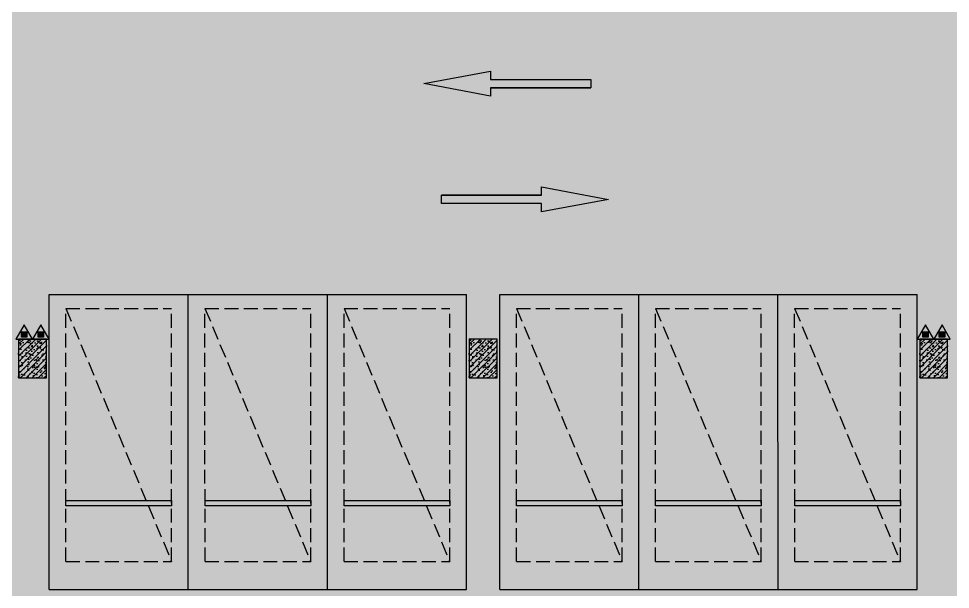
# Model space of a CAD drawing. Extents: x -1338203 to 1886333, y -530034 to 1031844.
# Drawn here: x 668157 to 684905, y -357747 to -347488 of the extents above; entities that cross this region are included whole.
import ezdxf

# ---------------------------------------------------------------- set-up
doc = ezdxf.new("R2010")
doc.units = 0
doc.header["$LTSCALE"] = 1000
doc.header["$MEASUREMENT"] = 0
doc.linetypes.add('A-001-平面B2$0$__DASH', pattern=[0.35, 0.25, -0.1])
for name, color, linetype in [('p-a-regular', 5, 'Continuous'), ('S001地下二墙柱$0$S001地下二墙柱$0$0S-CC-LINE', 52, 'Continuous'), ('S001地下二墙柱$0$S001地下二墙柱$0$0S-CW-HATCH', 251, 'Continuous'), ('S001地下二墙柱$0$S001地下二墙柱$0$0S-CW-HATCH-UP', 251, 'Continuous'), ('中心线', 42, 'Continuous'), ('地面指向箭头', 7, 'Continuous'), ('负二层消火栓$0$负二层消火栓$1$0P-EQUIP-FH', 7, 'Continuous')]:
    doc.layers.add(name, color=color, linetype=linetype)
doc.layers.add('p-a-regular-narrow', color=7, linetype='Continuous', true_color=0x9600ff)
doc.layers.add('p-h-walkable', color=7, linetype='Continuous', lineweight=70, true_color=0xf0f0f0)

# ---------------------------------------------------------------- blocks, each defined once
blk = doc.blocks.new('负二层消火栓$0$负二层消火栓$1$$TwtSys$00000546')
h = blk.add_hatch()
h.set_pattern_fill('ANSI31', color=256, scale=200, style=0)
h.set_pattern_definition([(45, (-38543.80223862439, -6670.830405693208), (-17.67766952966369, 17.67766952966369), [])])
h.paths.add_polyline_path([(-64.92232553117356, 173.7449990885525), (64.922325531159, 173.7449990885525), (64.922325531159, 43.90034802621994), (-64.92232553117356, 43.90034802621994)])
for points in [[(0, 343.6163707387423), (-198.3870041439732, 0), (198.3870041439732, 0)], [(-64.92232553117356, 173.7449990885525), (64.922325531159, 173.7449990885525), (64.922325531159, 43.90034802621994), (-64.92232553117356, 43.90034802621994)]]:
    blk.add_lwpolyline(points, close=True)
blk = doc.blocks.new('负二层消火栓')
at = {"layer": '负二层消火栓$0$负二层消火栓$1$0P-EQUIP-FH', "xscale": 0.75, "yscale": 0.75, "zscale": 0.75}
for p in [(-98107.55762536835, -189635.8923342568), (-97809.97711915255, -189635.8923342568), (-81907.55762536835, -189635.8923346238), (-81609.97711915255, -189635.8923346238)]:
    blk.add_blockref('负二层消火栓$0$负二层消火栓$1$$TwtSys$00000546', p, dxfattribs=at)
blk = doc.blocks.new('直行')
at = {"layer": '地面指向箭头'}
blk.add_hatch(color=251, dxfattribs=at).paths.add_polyline_path([(-29241.18088326603, 4059962.360158878), (-29466.27287976909, 4058761.86951086), (-29316.21154876752, 4058761.86951086), (-29316.21154876659, 4056961.133538832), (-29166.15021776455, 4056961.133538832), (-29166.15021776501, 4058761.86951086), (-29016.0888867625, 4058761.86951086)])
at = {"layer": '地面指向箭头', "color": 251}
blk.add_lwpolyline([(-29316.21154876472, 4058761.869510867), (-29316.21154876472, 4056961.133538832), (-29316.21154876472, 4058761.869510867), (-29316.21154876472, 4058761.869510867), (-29466.27287976723, 4058761.869510867), (-29241.18088326324, 4059962.36015889), (-29016.08888675878, 4058761.869510867), (-29166.15021776175, 4058761.869510867), (-29166.15021776129, 4056961.133538832), (-29316.21154876472, 4056961.133538832), (-29316.21154876472, 4056961.133538832)], dxfattribs=at)
blk = doc.blocks.new('A$C3d42903c')
at = {"layer": '中心线', "color": 251, "const_width": 150}
for points in [[(258848.6974762497, 179541.6682977698), (260848.6974762497, 179541.6682977698)], [(262848.6974762497, 179541.6682977698), (264848.6974762497, 179541.6682977698)], [(266848.6974762497, 179541.6682977698), (268848.6974762497, 179541.6682977698)], [(270848.6974762497, 179541.6682977698), (272848.6974762497, 179541.6682977698)]]:
    blk.add_lwpolyline(points, dxfattribs=at)
at = {"layer": '地面指向箭头', "color": 251}
for p, rotation in [((4322756.688990413, 209823.748675849), 90), ((-3793849.545362332, 149259.5879196906), 270)]:
    blk.add_blockref('直行', p, dxfattribs=dict(at, rotation=rotation))

msp = doc.modelspace()

# ---------------------------------------------------------------- hatches: boundary and pattern name
at = {"layer": 'p-h-walkable', "ltscale": 0.002}
h = msp.add_hatch(color=256, dxfattribs=at)
h.dxf.hatch_style = 1
h.paths.add_polyline_path([(728556.4094088443, -320761.2911765109), (728556.3547588947, -348211.5017243018), (746356.3484443948, -348211.5017242723), (750916.3484443898, -338175.0097184044), (842896.3491870692, -338175.0097184044), (843211.3492125742, -349155.0095694998), (839116.3492611168, -349155.0095695712), (839116.3492611168, -377051.4870058745), (864906.3547584309, -377051.4870058745), (864906.3547584309, -390806.5711709709), (875856.3484613771, -395571.4871842109), (875856.348461363, -404751.4874804067), (834560.3103806074, -404751.4874803963), (839142.6757868899, -442064.2876435285), (869465.2134576387, -438340.3927054469), (871163.1928136485, -452166.5193397896), (873704.0511599232, -451854.4778597266), (877328.6078072718, -464960.3959546241), (761875.9874196091, -479139.0716770189), (761132.9487910755, -468418.2650628918), (764950.6384080613, -465209.0494699521), (763252.8257613134, -451384.280298188), (799242.4407485438, -446964.4145689445), (793807.3212043041, -404751.4870716078), (750756.3491663808, -404751.4872862076), (751556.349166161, -388854.9743852809), (648066.6070076446, -388604.4137855553), (648066.5844366426, -380374.4093295055), (641016.6027933541, -380374.4093186745), (641512.3361103976, -365348.1631979565), (660006.5996086108, -364574.4137855692), (660306.599609829, -340846.8171705838), (656406.6057762853, -340846.8171707173), (656406.6057762853, -336396.8171708743), (656656.3547443041, -340532.365631887), (656406.3547442622, -332417.3777717449), (712156.3557747989, -332417.3777717449), (712080.9374175866, -320761.2911765098)])
at = {"layer": 'S001地下二墙柱$0$S001地下二墙柱$0$0S-CW-HATCH'}
h = msp.add_hatch(color=256, dxfattribs=at)
h.dxf.hatch_style = 1
h.paths.add_polyline_path([(668656.6057896963, -353246.8171680659), (668156.6057896963, -353246.8171680659), (668156.6057896963, -353946.8171680659), (668656.6057896963, -353946.8171680659)])
h = msp.add_hatch(color=256, dxfattribs=at)
h.dxf.hatch_style = 1
h.paths.add_polyline_path([(676756.6057896963, -353246.8171684332), (676256.6057896963, -353246.8171684332), (676256.6057896963, -353946.8171684332), (676756.6057896963, -353946.8171684332)])
h = msp.add_hatch(color=256, dxfattribs=at)
h.dxf.hatch_style = 1
h.paths.add_polyline_path([(684856.6057896963, -353246.8171684332), (684356.6057896963, -353246.8171684332), (684356.6057896963, -353946.8171684332), (684856.6057896963, -353946.8171684332)])
at = {"layer": 'S001地下二墙柱$0$S001地下二墙柱$0$0S-CW-HATCH-UP'}
h = msp.add_hatch(dxfattribs=at)
h.set_pattern_fill('钢筋混凝土', color=256, scale=30)
h.set_pattern_definition([(45, (700967.3383922088, -344395.0902073918), (-53.03300858899106, 53.03300858899107), []), (49.99999999999999, (700967.3383922088, -344395.0902073918), (215.178054780226, -18.82564049477853), [22.5, -247.5]), (355, (700967.3383922088, -344395.0902073918), (-41.6254000839, 225.6576401100035), [18, -198]), (100.4514, (700985.2698962088, -344396.6590093918), (173.5528145142065, 206.8318626182861), [19.122057, -210.3426336]), (46.18420000000002, (700967.3383922088, -344335.0902073918), (320.1723145876933, -49.65570429870542), [33.74999999999801, -371.2499999999841]), (96.6356, (700994.0194157097, -344339.2281994918), (280.398811664611, 292.2353612701325), [28.6830864, -315.5139]), (351.1842, (700967.3383922088, -344335.0902073918), (280.3985835400882, 292.2355802775974), [27, -297]), (21, (700997.3383922088, -344350.0902073918), (179.0721156355385, -120.7856671996016), [22.5, -247.5]), (326.0000000000001, (700997.3383922088, -344350.0902073918), (72.99459957647451, 217.5450135140559), [18, -198]), (71.4514, (701012.2610621075, -344360.1556891918), (252.066788574447, 96.75914901298572), [19.122057, -210.3426336]), (37.50000000000001, (700967.3383922088, -344395.0902073918), (3.647956595187201, 99.86815614939344), [0, -195.6, 0, -201, 0, -198.75]), (7.499999999999999, (700967.3383922088, -344395.0902073918), (78.92086123264458, 118.3235135647081), [0, -114.6, 0, -191.1, 0, -75.75]), (327.5, (700900.4383922084, -344395.0902073918), (160.1467308517227, -6.766461520313927), [0, -75, 0, -234, 0, -310.5]), (317.5, (700870.4383922084, -344395.0902073918), (174.9558508027159, 30.03149469969532), [0, -97.5, 0, -155.4, 0, -220.5])])
h.paths.add_polyline_path([(668656.6057896963, -353246.8171680659), (668156.6057896963, -353246.8171680659), (668156.6057896963, -353946.8171680659), (668656.6057896963, -353946.8171680659)])
h = msp.add_hatch(dxfattribs=at)
h.set_pattern_fill('钢筋混凝土', color=256, scale=30)
h.set_pattern_definition([(45, (709067.3383922088, -344395.0902077592), (-53.03300858899106, 53.03300858899107), []), (49.99999999999999, (709067.3383922088, -344395.0902077592), (215.178054780226, -18.82564049477853), [22.5, -247.5]), (355, (709067.3383922088, -344395.0902077592), (-41.6254000839, 225.6576401100035), [18, -198]), (100.4514, (709085.2698962088, -344396.6590097593), (173.5528145142065, 206.8318626182861), [19.122057, -210.3426336]), (46.18420000000002, (709067.3383922088, -344335.0902077592), (320.1723145876933, -49.65570429870542), [33.74999999999801, -371.2499999999841]), (96.6356, (709094.0194157097, -344339.2281998592), (280.398811664611, 292.2353612701325), [28.6830864, -315.5139]), (351.1842, (709067.3383922088, -344335.0902077592), (280.3985835400882, 292.2355802775974), [27, -297]), (21, (709097.3383922088, -344350.0902077592), (179.0721156355385, -120.7856671996016), [22.5, -247.5]), (326.0000000000001, (709097.3383922088, -344350.0902077592), (72.99459957647451, 217.5450135140559), [18, -198]), (71.4514, (709112.2610621075, -344360.1556895592), (252.066788574447, 96.75914901298572), [19.122057, -210.3426336]), (37.50000000000001, (709067.3383922088, -344395.0902077592), (3.647956595187201, 99.86815614939344), [0, -195.6, 0, -201, 0, -198.75]), (7.499999999999999, (709067.3383922088, -344395.0902077592), (78.92086123264458, 118.3235135647081), [0, -114.6, 0, -191.1, 0, -75.75]), (327.5, (709000.4383922084, -344395.0902077592), (160.1467308517227, -6.766461520313927), [0, -75, 0, -234, 0, -310.5]), (317.5, (708970.4383922084, -344395.0902077592), (174.9558508027159, 30.03149469969532), [0, -97.5, 0, -155.4, 0, -220.5])])
h.paths.add_polyline_path([(676756.6057896963, -353246.8171684332), (676256.6057896963, -353246.8171684332), (676256.6057896963, -353946.8171684332), (676756.6057896963, -353946.8171684332)])
h = msp.add_hatch(dxfattribs=at)
h.set_pattern_fill('钢筋混凝土', color=256, scale=30)
h.set_pattern_definition([(45, (717167.3383922088, -344395.0902077592), (-53.03300858899106, 53.03300858899107), []), (49.99999999999999, (717167.3383922088, -344395.0902077592), (215.178054780226, -18.82564049477853), [22.5, -247.5]), (355, (717167.3383922088, -344395.0902077592), (-41.6254000839, 225.6576401100035), [18, -198]), (100.4514, (717185.2698962088, -344396.6590097593), (173.5528145142065, 206.8318626182861), [19.122057, -210.3426336]), (46.18420000000002, (717167.3383922088, -344335.0902077592), (320.1723145876933, -49.65570429870542), [33.74999999999801, -371.2499999999841]), (96.6356, (717194.0194157097, -344339.2281998592), (280.398811664611, 292.2353612701325), [28.6830864, -315.5139]), (351.1842, (717167.3383922088, -344335.0902077592), (280.3985835400882, 292.2355802775974), [27, -297]), (21, (717197.3383922088, -344350.0902077592), (179.0721156355385, -120.7856671996016), [22.5, -247.5]), (326.0000000000001, (717197.3383922088, -344350.0902077592), (72.99459957647451, 217.5450135140559), [18, -198]), (71.4514, (717212.2610621075, -344360.1556895592), (252.066788574447, 96.75914901298572), [19.122057, -210.3426336]), (37.50000000000001, (717167.3383922088, -344395.0902077592), (3.647956595187201, 99.86815614939344), [0, -195.6, 0, -201, 0, -198.75]), (7.499999999999999, (717167.3383922088, -344395.0902077592), (78.92086123264458, 118.3235135647081), [0, -114.6, 0, -191.1, 0, -75.75]), (327.5, (717100.4383922084, -344395.0902077592), (160.1467308517227, -6.766461520313927), [0, -75, 0, -234, 0, -310.5]), (317.5, (717070.4383922084, -344395.0902077592), (174.9558508027159, 30.03149469969532), [0, -97.5, 0, -155.4, 0, -220.5])])
h.paths.add_polyline_path([(684856.6057896963, -353246.8171684332), (684356.6057896963, -353246.8171684332), (684356.6057896963, -353946.8171684332), (684856.6057896963, -353946.8171684332)])

# ---------------------------------------------------------------- linework, layer by layer
for p, q in [((668706.360585637, -352446.5174924046), (671206.3605743028, -352446.2798182952)), ((668706.8644474488, -357746.5174684817), (668706.360585637, -352446.5174924046)), ((671206.8644365912, -357746.2797943125), (671206.3605743028, -352446.2798182952)), ((671206.3605856368, -352446.5174924046), (673706.3605743026, -352446.2798182952)), ((671206.8644474485, -357746.5174684817), (671206.3605856368, -352446.5174924046)), ((673706.8644365909, -357746.2797943125), (673706.3605743026, -352446.2798182952)), ((673706.3605856368, -352446.5174924046), (676206.3605743026, -352446.2798182952)), ((673706.8644474485, -357746.5174684817), (673706.3605856368, -352446.5174924046)), ((676206.8644365909, -357746.2797943125), (676206.3605743026, -352446.2798182952)), ((676806.360585637, -352446.5174924046), (679306.3605743028, -352446.2798182952)), ((676806.8644474488, -357746.5174684817), (676806.360585637, -352446.5174924046)), ((679306.8644365912, -357746.2797943125), (679306.3605743028, -352446.2798182952)), ((679306.360585637, -352446.5174924046), (681806.3605743028, -352446.2798182952)), ((679306.8644474488, -357746.5174684817), (679306.360585637, -352446.5174924046)), ((681806.8644365912, -357746.2797943125), (681806.3605743028, -352446.2798182952)), ((681806.360585637, -352446.5174924046), (684306.3605743028, -352446.2798182952)), ((681806.8644474488, -357746.5174684817), (681806.360585637, -352446.5174924046)), ((684306.8644365912, -357746.2797943125), (684306.3605743028, -352446.2798182952)), ((668706.8644474488, -357746.5174684817), (671206.8644365912, -357746.2797943125)), ((671206.8644474485, -357746.5174684817), (673706.8644365909, -357746.2797943125)), ((673706.8644474485, -357746.5174684817), (676206.8644365909, -357746.2797943125)), ((676806.8644474488, -357746.5174684817), (679306.8644365912, -357746.2797943125)), ((679306.8644474488, -357746.5174684817), (681806.8644365912, -357746.2797943125)), ((681806.8644474488, -357746.5174684817), (684306.8644365912, -357746.2797943125))]:
    msp.add_line(p, q)
at = {"linetype": 'A-001-平面B2$0$__DASH'}
for p, q in [((669006.3843519478, -352696.4889703947), (670906.3843431238, -352696.308338074)), ((669006.8169189295, -357246.4889498472), (669006.3843519478, -352696.4889703947)), ((670906.8169101055, -357246.3083174668), (670906.3843431238, -352696.308338074)), ((671506.3843519476, -352696.4889703947), (673406.3843431235, -352696.308338074)), ((671506.8169189292, -357246.4889498472), (671506.3843519476, -352696.4889703947)), ((673406.8169101053, -357246.3083174668), (673406.3843431235, -352696.308338074)), ((674006.3843519476, -352696.4889703947), (675906.3843431235, -352696.308338074)), ((674006.8169189292, -357246.4889498472), (674006.3843519476, -352696.4889703947)), ((675906.8169101053, -357246.3083174668), (675906.3843431235, -352696.308338074)), ((677106.3843519478, -352696.4889703947), (679006.3843431238, -352696.308338074)), ((677106.8169189295, -357246.4889498472), (677106.3843519478, -352696.4889703947)), ((679006.8169101055, -357246.3083174668), (679006.3843431238, -352696.308338074)), ((679606.3843519478, -352696.4889703947), (681506.3843431238, -352696.308338074)), ((679606.8169189295, -357246.4889498472), (679606.3843519478, -352696.4889703947)), ((681506.8169101055, -357246.3083174668), (681506.3843431238, -352696.308338074)), ((682106.3843519478, -352696.4889703947), (684006.3843431238, -352696.308338074)), ((682106.8169189295, -357246.4889498472), (682106.3843519478, -352696.4889703947)), ((684006.8169101055, -357246.3083174668), (684006.3843431238, -352696.308338074)), ((669006.8169189295, -357246.4889498472), (670906.8169101055, -357246.3083174668)), ((671506.8169189292, -357246.4889498472), (673406.8169101053, -357246.3083174668)), ((674006.8169189292, -357246.4889498472), (675906.8169101053, -357246.3083174668)), ((677106.8169189295, -357246.4889498472), (679006.8169101055, -357246.3083174668)), ((679606.8169189295, -357246.4889498472), (681506.8169101055, -357246.3083174668)), ((682106.8169189295, -357246.4889498472), (684006.8169101055, -357246.3083174668))]:
    msp.add_line(p, q, dxfattribs=at)
for points in [[(669006.3843519478, -352696.4889703947), (670906.8169101055, -357246.3083174668)], [(671506.3843519476, -352696.4889703947), (673406.8169101053, -357246.3083174668)], [(674006.3843519476, -352696.4889703947), (675906.8169101053, -357246.3083174668)], [(677106.3843519478, -352696.4889703947), (679006.8169101055, -357246.3083174668)], [(679606.3843519478, -352696.4889703947), (681506.8169101055, -357246.3083174668)], [(682106.3843519478, -352696.4889703947), (684006.8169101055, -357246.3083174668)]]:
    msp.add_lwpolyline(points, dxfattribs=at)
for points in [[(670906.7218403188, -356246.3083219886), (669006.7218491427, -356246.488954369), (669006.7123423071, -356146.4889548272), (670906.7123334832, -356146.3083224468)], [(673406.7218403185, -356246.3083219886), (671506.7218491425, -356246.488954369), (671506.7123423069, -356146.4889548272), (673406.7123334829, -356146.3083224468)], [(675906.7218403185, -356246.3083219886), (674006.7218491425, -356246.488954369), (674006.7123423069, -356146.4889548272), (675906.7123334829, -356146.3083224468)], [(679006.7218403188, -356246.3083219886), (677106.7218491427, -356246.488954369), (677106.7123423071, -356146.4889548272), (679006.7123334832, -356146.3083224468)], [(681506.7218403188, -356246.3083219886), (679606.7218491427, -356246.488954369), (679606.7123423071, -356146.4889548272), (681506.7123334832, -356146.3083224468)], [(684006.7218403188, -356246.3083219886), (682106.7218491427, -356246.488954369), (682106.7123423071, -356146.4889548272), (684006.7123334832, -356146.3083224468)]]:
    msp.add_lwpolyline(points, close=True)
at = {"layer": 'p-a-regular', "ltscale": 0.002, "const_width": 999.9999999999999}
for points in [[(669956.3843475359, -352696.3986542344), (669956.8169145177, -357246.398633657)], [(674956.3843475357, -352696.3986542344), (674956.8169145174, -357246.398633657)], [(678056.3843475359, -352696.3986542344), (678056.8169145177, -357246.398633657)], [(683056.3843475359, -352696.3986542344), (683056.8169145177, -357246.398633657)]]:
    msp.add_lwpolyline(points, dxfattribs=at)
at = {"layer": 'p-a-regular-narrow', "ltscale": 0.002, "const_width": 999.9999999999999}
for points in [[(672456.3843475357, -352696.3986542344), (672456.8169145174, -357246.398633657)], [(680556.3843475359, -352696.3986542344), (680556.8169145177, -357246.398633657)]]:
    msp.add_lwpolyline(points, dxfattribs=at)
at = {"layer": 'S001地下二墙柱$0$S001地下二墙柱$0$0S-CC-LINE', "color": 4}
for points in [[(668656.6057896963, -353246.8171680659), (668156.6057896963, -353246.8171680659), (668156.6057896963, -353946.8171680659), (668656.6057896963, -353946.8171680659)], [(676756.6057896963, -353246.8171684332), (676256.6057896963, -353246.8171684332), (676256.6057896963, -353946.8171684332), (676756.6057896963, -353946.8171684332)], [(684856.6057896963, -353246.8171684332), (684356.6057896963, -353246.8171684332), (684356.6057896963, -353946.8171684332), (684856.6057896963, -353946.8171684332)]]:
    msp.add_lwpolyline(points, close=True, dxfattribs=at)

# ---------------------------------------------------------------- block references
at = {"ltscale": 0.002}
for name, p in [('负二层消火栓', (766365.3667022258, -163610.9265942949)), ('A$C3d42903c', (412646.1906152107, -529238.6893982684))]:
    msp.add_blockref(name, p, dxfattribs=at)

doc.saveas('drawing.dxf')
